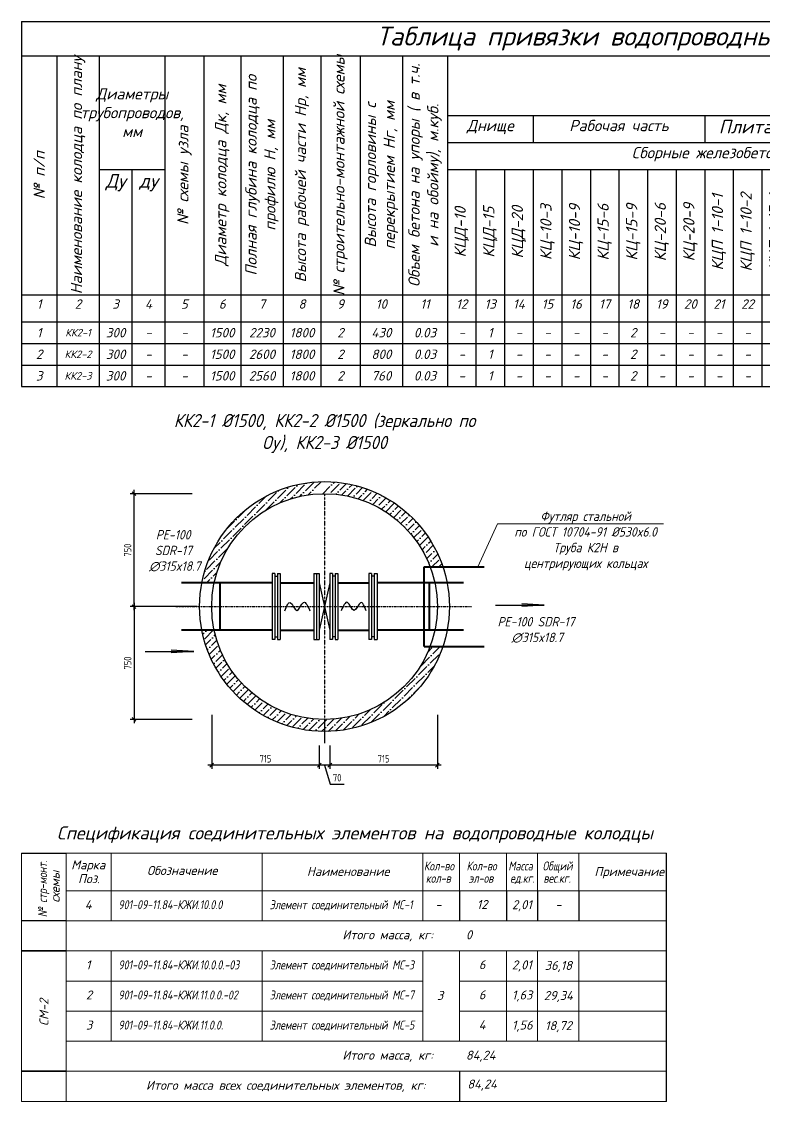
# Model space of a CAD drawing. Header units: millimetres. Extents: x 41097286 to 44249727, y 21258419 to 22595975.
# Drawn here: x 42540555 to 42639305, y 21994746 to 22138246 of the extents above; entities that cross this region are included whole.
import ezdxf
from ezdxf import colors
from ezdxf.entities.mleader import LeaderData, LeaderLine
from ezdxf.enums import TextEntityAlignment as Align
from ezdxf.math import Vec2, Vec3

# ---------------------------------------------------------------- set-up
doc = ezdxf.new("R2010")
doc.units = ezdxf.units.MM
doc.linetypes.add('ACAD_ISO10W100', pattern=[18.5, 12, -3, 0.5, -3])
doc.layers.add('ВК_К1_текст', color=34, linetype='Continuous')
doc.layers.add('Вода', color=130, linetype='Continuous', lineweight=30)
doc.layers.add('проф-всп', color=250, linetype='Continuous', lineweight=18)
doc.styles.add('GOST 2.304', font='GOST_0.TTF')
doc.styles.add('note', font='isocpeur.ttf', dxfattribs={"width": 0.9, "oblique": 15})
doc.styles.get("Standard").update_dxf_attribs({"font": 'isocpeui.ttf'})
doc.dimstyles.new('SPDS', dxfattribs={"dimscale": 100, "dimtxt": 2, "dimasz": 1, "dimexe": 1, "dimexo": 0.625, "dimgap": 0.7, "dimtad": 1, "dimdec": 0, "dimrnd": 0.001, "dimtxsty": 'GOST 2.304', "dimblk": 'OBLIQUE', "dimcen": 1.5, "dimdle": 1, "dimadec": 0, "dimazin": 2, "dimtfac": 0.75, "dimtdec": 0, "dimtmove": 1, "dimatfit": 3, "dimldrblk": 'OBLIQUE', "dimfxl": 1.25, "dimtolj": 1, "dimarcsym": 0})
pattern_1 = [(45, (-795789138.14, -418820902.74), (336.75960454, 1234.78521665), [1587.5, -317.5, 0, -317.5])]

# ---------------------------------------------------------------- blocks, each defined once
blk = doc.blocks.new('_Oblique')
at = {"color": 0, "linetype": 'ByBlock', "lineweight": -2}
blk.add_line((-0.5, -0.5), (0.5, 0.5), dxfattribs=at)
blk = doc.blocks.new('*D79')
at = {"color": 0, "lineweight": -2, "transparency": 16777216}
for p, q in [((42563239, 22075508), (42555002, 22075508)), ((42555502, 22060008), (42555502, 22076008)), ((42563914, 22060508), (42555002, 22060508))]:
    blk.add_line(p, q, dxfattribs=at)
at = {"layer": 'Defpoints', "color": 0, "transparency": 16777216}
for p in [(42555502, 22075508), (42563552, 22075508), (42564227, 22060508)]:
    blk.add_point(p, dxfattribs=at)
at = {"color": 0, "lineweight": -2, "transparency": 16777216, "xscale": 500.0000000000001, "yscale": 500.0000000000001, "zscale": 500.0000000000001}
for p, rotation in [((42555502, 22075508), 90), ((42555502, 22060508), 270)]:
    blk.add_blockref('_Oblique', p, dxfattribs=dict(at, rotation=rotation))
at = {"color": 0, "lineweight": 5, "transparency": 16777216, "insert": (42554652, 22068008), "char_height": 1000, "attachment_point": 5, "rotation": 90, "style": 'GOST 2.304'}
blk.add_mtext('\\A1;750', dxfattribs=at)
blk = doc.blocks.new('*D74')
at = {"color": 0, "lineweight": -2, "transparency": 16777216}
for p, q in [((42563914, 22060508), (42555002, 22060508)), ((42555502, 22061008), (42555502, 22045008)), ((42563239, 22045508), (42555002, 22045508))]:
    blk.add_line(p, q, dxfattribs=at)
at = {"layer": 'Defpoints', "color": 0, "transparency": 16777216}
for p in [(42564227, 22060508), (42555502, 22045508), (42563552, 22045508)]:
    blk.add_point(p, dxfattribs=at)
at = {"color": 0, "lineweight": -2, "transparency": 16777216, "xscale": 500.0000000000001, "yscale": 500.0000000000001, "zscale": 500.0000000000001}
for p, rotation in [((42555502, 22060508), 90), ((42555502, 22045508), 270)]:
    blk.add_blockref('_Oblique', p, dxfattribs=dict(at, rotation=rotation))
at = {"color": 0, "lineweight": 5, "transparency": 16777216, "insert": (42554652, 22053008), "char_height": 1000, "attachment_point": 5, "rotation": 90, "style": 'GOST 2.304'}
blk.add_mtext('\\A1;750', dxfattribs=at)
blk = doc.blocks.new('_None')
blk = doc.blocks.new('*D76')
at = {"color": 0, "lineweight": -2, "transparency": 16777216}
for p, q in [((42595827, 22046128), (42595827, 22038934)), ((42581527, 22042048), (42581527, 22038934)), ((42596327, 22039434), (42581027, 22039434))]:
    blk.add_line(p, q, dxfattribs=at)
at = {"layer": 'Defpoints', "color": 0, "transparency": 16777216}
for p in [(42595827, 22046441), (42581527, 22042361), (42581527, 22039434)]:
    blk.add_point(p, dxfattribs=at)
at = {"color": 0, "lineweight": -2, "transparency": 16777216, "xscale": 500.0000000000001, "yscale": 500.0000000000001, "zscale": 500.0000000000001, "rotation": 180}
blk.add_blockref('_Oblique', (42581527, 22039434), dxfattribs=at)
at = {"color": 0, "lineweight": -2, "transparency": 16777216, "xscale": 500.0000000000001, "yscale": 500.0000000000001, "zscale": 500.0000000000001}
blk.add_blockref('_Oblique', (42595827, 22039434), dxfattribs=at)
at = {"color": 0, "lineweight": 5, "transparency": 16777216, "insert": (42588677, 22040284), "char_height": 1000, "attachment_point": 5, "style": 'GOST 2.304'}
blk.add_mtext('\\A1;715', dxfattribs=at)
blk = doc.blocks.new('*D77')
at = {"color": 0, "lineweight": -2, "transparency": 16777216}
for p, q in [((42580127, 22042048), (42580127, 22038934)), ((42581527, 22042048), (42581527, 22038934)), ((42582027, 22039434), (42579627, 22039434)), ((42580827, 22039434), (42581584, 22036909)), ((42581584, 22036909), (42583428, 22036909))]:
    blk.add_line(p, q, dxfattribs=at)
at = {"layer": 'Defpoints', "color": 0, "transparency": 16777216}
for p in [(42580127, 22042361), (42581527, 22042361), (42580127, 22039434)]:
    blk.add_point(p, dxfattribs=at)
at = {"color": 0, "lineweight": -2, "transparency": 16777216, "xscale": 500.0000000000001, "yscale": 500.0000000000001, "zscale": 500.0000000000001, "rotation": 180}
blk.add_blockref('_Oblique', (42580127, 22039434), dxfattribs=at)
at = {"color": 0, "lineweight": -2, "transparency": 16777216, "xscale": 500.0000000000001, "yscale": 500.0000000000001, "zscale": 500.0000000000001}
blk.add_blockref('_Oblique', (42581527, 22039434), dxfattribs=at)
at = {"color": 0, "lineweight": 5, "transparency": 16777216, "insert": (42582506, 22037759), "char_height": 1000, "attachment_point": 5, "style": 'GOST 2.304'}
blk.add_mtext('\\A1;70', dxfattribs=at)
blk = doc.blocks.new('*D78')
at = {"color": 0, "lineweight": -2, "transparency": 16777216}
for p, q in [((42565827, 22046128), (42565827, 22038934)), ((42580127, 22042048), (42580127, 22038934)), ((42580627, 22039434), (42565327, 22039434))]:
    blk.add_line(p, q, dxfattribs=at)
at = {"layer": 'Defpoints', "color": 0, "transparency": 16777216}
for p in [(42565827, 22046441), (42580127, 22042361), (42565827, 22039434)]:
    blk.add_point(p, dxfattribs=at)
at = {"color": 0, "lineweight": -2, "transparency": 16777216, "xscale": 500.0000000000001, "yscale": 500.0000000000001, "zscale": 500.0000000000001, "rotation": 180}
blk.add_blockref('_Oblique', (42565827, 22039434), dxfattribs=at)
at = {"color": 0, "lineweight": -2, "transparency": 16777216, "xscale": 500.0000000000001, "yscale": 500.0000000000001, "zscale": 500.0000000000001}
blk.add_blockref('_Oblique', (42580127, 22039434), dxfattribs=at)
at = {"color": 0, "lineweight": 5, "transparency": 16777216, "insert": (42572977, 22040284), "char_height": 1000, "attachment_point": 5, "style": 'GOST 2.304'}
blk.add_mtext('\\A1;715', dxfattribs=at)
blk = doc.blocks.new('*T81')
at = {"color": 0, "linetype": 'ByBlock', "lineweight": -2, "transparency": 16777216}
for p, q in [((0, 0), (197500, 0)), ((0, 0), (0, -48509)), ((197500, 0), (197500, -48509)), ((0, -4533), (197500, -4533)), ((4679, -4533), (4679, -48509)), ((10329, -4533), (10329, -48509)), ((19060, -4533), (19060, -48509)), ((24222, -4533), (24222, -48509)), ((29130, -4533), (29130, -48509)), ((34782, -4533), (34782, -48509)), ((39781, -4533), (39781, -48509)), ((45005, -4533), (45005, -48509)), ((50655, -4533), (50655, -48509)), ((56605, -4533), (56605, -48509)), ((182052, -4533), (182052, -48509)), ((56605, -12463), (182052, -12463)), ((68007, -12463), (68007, -16063)), ((90811, -12463), (90811, -16063)), ((113615, -12463), (113615, -16063)), ((163024, -12463), (163024, -48509)), ((168674, -12463), (168674, -48509)), ((172374, -12463), (172374, -48509)), ((178052, -12463), (178052, -48509)), ((56605, -16063), (172374, -16063)), ((10329, -19663), (19060, -19663)), ((14671, -19663), (14671, -48509)), ((56605, -19663), (163024, -19663)), ((60406, -19663), (60406, -48509)), ((64207, -19663), (64207, -48509)), ((68007, -19663), (68007, -48509)), ((71808, -19663), (71808, -48509)), ((75609, -19663), (75609, -48509)), ((79409, -19663), (79409, -48509)), ((83210, -19663), (83210, -48509)), ((87011, -19663), (87011, -48509)), ((90811, -19663), (90811, -48509)), ((94612, -19663), (94612, -48509)), ((98413, -19663), (98413, -48509)), ((102213, -19663), (102213, -48509)), ((106014, -19663), (106014, -48509)), ((109815, -19663), (109815, -48509)), ((113615, -19663), (113615, -48509)), ((117416, -19663), (117416, -48509)), ((121217, -19663), (121217, -48509)), ((125017, -19663), (125017, -48509)), ((128818, -19663), (128818, -48509)), ((132619, -19663), (132619, -48509)), ((136419, -19663), (136419, -48509)), ((140220, -19663), (140220, -48509)), ((144021, -19663), (144021, -48509)), ((147821, -19663), (147821, -48509)), ((151622, -19663), (151622, -48509)), ((155423, -19663), (155423, -48509)), ((159223, -19663), (159223, -48509)), ((0, -36309), (197500, -36309)), ((0, -39909), (197500, -39909)), ((0, -42776), (197500, -42776)), ((0, -45642), (197500, -45642)), ((0, -48509), (197500, -48509))]:
    blk.add_line(p, q, dxfattribs=at)
at = {"color": 0, "transparency": 16777216}
for s, insert, char_height, width, attachment_point in [('Таблица привязки водопроводных колодцев по ТПР 901-09-11.84', (98750, -2267), 2500, 196300, 5), ('Расход материалов', (119329, -8498), 1500, 124246.9, 5), ('Диаметры трубопроводов, мм', (14695, -12098), 1500, 7531.1, 5), ('Днище', (62306, -13063), 1500, 10201.97, 2), ('Рабочая часть', (79409, -13063), 1500, 21603.95, 2), ('Плита покрытия', (102213, -13063), 1800, 21603.95, 2), ('Горловина', (138320, -13063), 1800, 48208.55, 2), ('Сборные железобетонные элементы, серия 3.900-3, выпуск 7', (109815, -16663), 1500, 105218.41, 2), ('Примечания', (189776, -20421), 1800, 14247.67, 5), ('Ду', (12500, -20263), 1800, 3141.53, 2), ('ду', (16865, -20263), 1800, 3189.57, 2), ('1', (2340, -36909), 1250, 3479.05, 2), ('2', (7504, -36909), 1250, 4450, 2), ('3', (12500, -36909), 1250, 3141.53, 2), ('4', (16865, -36909), 1250, 3189.57, 2), ('5', (21641, -36909), 1250, 3961.84, 2), ('6', (26676, -36909), 1250, 3707.68, 2), ('7', (31956, -36909), 1250, 4452.25, 2), ('8', (37281, -36909), 1250, 3798.95, 2), ('9', (42393, -36909), 1250, 4024.56, 2), ('10', (47830, -36909), 1250, 4450, 2), ('11', (53630, -36909), 1250, 4750, 2), ('12', (58506, -36909), 1250, 2600.66, 2), ('13', (62306, -36909), 1250, 2600.66, 2), ('14', (66107, -36909), 1250, 2600.66, 2), ('15', (69908, -36909), 1250, 2600.66, 2), ('16', (73708, -36909), 1250, 2600.66, 2), ('17', (77509, -36909), 1250, 2600.66, 2), ('18', (81310, -36909), 1250, 2600.66, 2), ('19', (85110, -36909), 1250, 2600.66, 2), ('20', (88911, -36909), 1250, 2600.66, 2), ('21', (92712, -36909), 1250, 2600.66, 2), ('22', (96512, -36909), 1250, 2600.66, 2), ('23', (100313, -36909), 1250, 2600.66, 2), ('24', (104114, -36909), 1250, 2600.66, 2), ('25', (107914, -36909), 1250, 2600.66, 2), ('26', (111715, -36909), 1250, 2600.66, 2), ('27', (115516, -36909), 1250, 2600.66, 2), ('28', (119316, -36909), 1250, 2600.66, 2), ('29', (123117, -36909), 1250, 2600.66, 2), ('30', (126918, -36909), 1250, 2600.66, 2), ('31', (130718, -36909), 1250, 2600.66, 2), ('32', (134519, -36909), 1250, 2600.66, 2), ('33', (138320, -36909), 1250, 2600.66, 2), ('34', (142120, -36909), 1250, 2600.66, 2), ('35', (145921, -36909), 1250, 2600.66, 2), ('36', (149722, -36909), 1250, 2600.66, 2), ('37', (153522, -36909), 1250, 2600.66, 2), ('38', (157323, -36909), 1250, 2600.66, 2), ('39', (161124, -36909), 1250, 2600.66, 2), ('40', (165849, -36909), 1250, 4450, 2), ('41', (170524, -36909), 1250, 2500, 2), ('42', (175213, -36909), 1250, 4477.83, 2), ('43', (180052, -36909), 1250, 2800.66, 2), ('45', (189776, -36909), 1250, 14247.67, 2), ('1', (2340, -41342), 1250, 3479.05, 5), ('КК2-1', (7504, -41342), 1000, 4450, 5), ('300', (12500, -41342), 1250, 3141.53, 5), ('-', (16865, -41342), 1250, 3189.57, 5), ('-', (21641, -41342), 1250, 3961.84, 5), ('1500', (26676, -41342), 1250, 3707.68, 5), ('2230', (31956, -41342), 1250, 4452.25, 5), ('1800', (37281, -41342), 1250, 3798.95, 5), ('2', (42393, -41342), 1250, 4024.56, 5), ('430', (47830, -41342), 1250, 4450, 5), ('0.03', (53630, -41342), 1250, 4750, 5), ('-', (58506, -41342), 1250, 2600.66, 5), ('1', (62306, -41342), 1250, 2600.66, 5), ('-', (66107, -41342), 1250, 2600.66, 5), ('-', (69908, -41342), 1250, 2600.66, 5), ('-', (73708, -41342), 1250, 2600.66, 5), ('-', (77509, -41342), 1250, 2600.66, 5), ('2', (81310, -41342), 1250, 2600.66, 5), ('-', (85110, -41342), 1250, 2600.66, 5), ('-', (88911, -41342), 1250, 2600.66, 5), ('-', (92712, -41342), 1250, 2600.66, 5), ('-', (96512, -41342), 1250, 2600.66, 5), ('1', (100313, -41342), 1250, 2600.66, 5), ('-', (104114, -41342), 1250, 2600.66, 5), ('-', (107914, -41342), 1250, 2600.66, 5), ('-', (111715, -41342), 1250, 2600.66, 5), ('3', (115516, -41342), 1250, 2600.66, 5), ('-', (119316, -41342), 1250, 2600.66, 5), ('-', (123117, -41342), 1250, 2600.66, 5), ('-', (126918, -41342), 1250, 2600.66, 5), ('-', (130718, -41342), 1250, 2600.66, 5), ('-', (134519, -41342), 1250, 2600.66, 5), ('-', (138320, -41342), 1250, 2600.66, 5), ('-', (142120, -41342), 1250, 2600.66, 5), ('-', (145921, -41342), 1250, 2600.66, 5), ('-', (149722, -41342), 1250, 2600.66, 5), ('-', (153522, -41342), 1250, 2600.66, 5), ('-', (157323, -41342), 1250, 2600.66, 5), ('-', (161124, -41342), 1250, 2600.66, 5), ('-', (165849, -41342), 1250, 4450, 5), ('Л', (170524, -41342), 1250, 2500, 5), ('+', (175213, -41342), 1250, 4477.83, 5), ('+', (180052, -41342), 1250, 2800.66, 5), ('2', (2340, -44209), 1250, 3479.05, 5), ('КК2-2', (7504, -44209), 1000, 4450, 5), ('300', (12500, -44209), 1250, 3141.53, 5), ('-', (16865, -44209), 1250, 3189.57, 5), ('-', (21641, -44209), 1250, 3961.84, 5), ('1500', (26676, -44209), 1250, 3707.68, 5), ('2600', (31956, -44209), 1250, 4452.25, 5), ('1800', (37281, -44209), 1250, 3798.95, 5), ('2', (42393, -44209), 1250, 4024.56, 5), ('800', (47830, -44209), 1250, 4450, 5), ('0.03', (53630, -44209), 1250, 4750, 5), ('-', (58506, -44209), 1250, 2600.66, 5), ('1', (62306, -44209), 1250, 2600.66, 5), ('-', (66107, -44209), 1250, 2600.66, 5), ('-', (69908, -44209), 1250, 2600.66, 5), ('-', (73708, -44209), 1250, 2600.66, 5), ('-', (77509, -44209), 1250, 2600.66, 5), ('2', (81310, -44209), 1250, 2600.66, 5), ('-', (85110, -44209), 1250, 2600.66, 5), ('-', (88911, -44209), 1250, 2600.66, 5), ('-', (92712, -44209), 1250, 2600.66, 5), ('-', (96512, -44209), 1250, 2600.66, 5), ('1', (100313, -44209), 1250, 2600.66, 5), ('-', (104114, -44209), 1250, 2600.66, 5), ('-', (107914, -44209), 1250, 2600.66, 5), ('-', (111715, -44209), 1250, 2600.66, 5), ('4', (115516, -44209), 1250, 2600.66, 5), ('-', (119316, -44209), 1250, 2600.66, 5), ('-', (123117, -44209), 1250, 2600.66, 5), ('1', (126918, -44209), 1250, 2600.66, 5), ('-', (130718, -44209), 1250, 2600.66, 5), ('-', (134519, -44209), 1250, 2600.66, 5), ('-', (138320, -44209), 1250, 2600.66, 5), ('-', (142120, -44209), 1250, 2600.66, 5), ('-', (145921, -44209), 1250, 2600.66, 5), ('-', (149722, -44209), 1250, 2600.66, 5), ('-', (153522, -44209), 1250, 2600.66, 5), ('-', (157323, -44209), 1250, 2600.66, 5), ('-', (161124, -44209), 1250, 2600.66, 5), ('-', (165849, -44209), 1250, 4450, 5), ('Л', (170524, -44209), 1250, 2500, 5), ('+', (175213, -44209), 1250, 4477.83, 5), ('+', (180052, -44209), 1250, 2800.66, 5), ('3', (2340, -47076), 1250, 3479.05, 5), ('КК2-3', (7504, -47076), 1000, 4450, 5), ('300', (12500, -47076), 1250, 3141.53, 5), ('-', (16865, -47076), 1250, 3189.57, 5), ('-', (21641, -47076), 1250, 3961.84, 5), ('1500', (26676, -47076), 1250, 3707.68, 5), ('2560', (31956, -47076), 1250, 4452.25, 5), ('1800', (37281, -47076), 1250, 3798.95, 5), ('2', (42393, -47076), 1250, 4024.56, 5), ('760', (47830, -47076), 1250, 4450, 5), ('0.03', (53630, -47076), 1250, 4750, 5), ('-', (58506, -47076), 1250, 2600.66, 5), ('1', (62306, -47076), 1250, 2600.66, 5), ('-', (66107, -47076), 1250, 2600.66, 5), ('-', (69908, -47076), 1250, 2600.66, 5), ('-', (73708, -47076), 1250, 2600.66, 5), ('-', (77509, -47076), 1250, 2600.66, 5), ('2', (81310, -47076), 1250, 2600.66, 5), ('-', (85110, -47076), 1250, 2600.66, 5), ('-', (88911, -47076), 1250, 2600.66, 5), ('-', (92712, -47076), 1250, 2600.66, 5), ('-', (96512, -47076), 1250, 2600.66, 5), ('1', (100313, -47076), 1250, 2600.66, 5), ('-', (104114, -47076), 1250, 2600.66, 5), ('-', (107914, -47076), 1250, 2600.66, 5), ('-', (111715, -47076), 1250, 2600.66, 5), ('3', (115516, -47076), 1250, 2600.66, 5), ('-', (119316, -47076), 1250, 2600.66, 5), ('-', (123117, -47076), 1250, 2600.66, 5), ('1', (126918, -47076), 1250, 2600.66, 5), ('-', (130718, -47076), 1250, 2600.66, 5), ('-', (134519, -47076), 1250, 2600.66, 5), ('-', (138320, -47076), 1250, 2600.66, 5), ('-', (142120, -47076), 1250, 2600.66, 5), ('-', (145921, -47076), 1250, 2600.66, 5), ('-', (149722, -47076), 1250, 2600.66, 5), ('-', (153522, -47076), 1250, 2600.66, 5), ('-', (157323, -47076), 1250, 2600.66, 5), ('-', (161124, -47076), 1250, 2600.66, 5), ('-', (165849, -47076), 1250, 4450, 5), ('Л', (170524, -47076), 1250, 2500, 5), ('+', (175213, -47076), 1250, 4477.83, 5), ('+', (180052, -47076), 1250, 2800.66, 5)]:
    blk.add_mtext(s, dxfattribs=dict(at, insert=insert, char_height=char_height, width=width, attachment_point=attachment_point))
at = {"color": 0, "transparency": 16777216, "char_height": 1500, "rotation": 90}
for s, insert, width, attachment_point in [('№ строительно-монтажной схемы', (42393, -20421), 30575.77, 5), ('Наименование колодца по плану', (7504, -20421), 30575.77, 5), ('Объем бетона на упоры ( в т.ч. и на обойму), м.куб.', (53630, -20421), 30575.77, 5), ('Полная глубина колодца по профилю Н, мм', (31956, -20421), 30575.77, 5), ('Высота рабочей части Нр, мм', (37281, -20421), 30575.77, 5), ('Диаметр колодца Дк, мм', (26676, -20421), 30575.77, 5), ('Высота горловины с перекрытием Hг, мм', (47830, -20421), 30575.77, 5), ('Гидроизоляция', (179077, -20133), 22646.32, 2), ('№ схемы узла', (21641, -20421), 30575.77, 5), ('Скобы ходовые/стремянка', (172988, -22636), 22646.32, 2), ('№ п/п', (2340, -20421), 30575.77, 5), ('Кирпичная кладка, ряды', (163624, -25709), 19046.32, 2), ('Тип люка', (169773, -20917), 19046.32, 2), ('КЦП 1-10-1', (92712, -27986), 15446.32, 5), ('КЦП 1-10-2', (96512, -27986), 15446.32, 5), ('КЦП 1-15-1', (100313, -27986), 15446.32, 5), ('КЦП 1-20-1', (107914, -27986), 15446.32, 5), ('КЦП 1-20-2', (111715, -27986), 15446.32, 5), ('КЦД-15', (62306, -27986), 15446.32, 5), ('КЦД-20', (66107, -27986), 15446.32, 5), ('КЦ-10-3', (69908, -27986), 15446.32, 5), ('КЦ-10-9', (73708, -27986), 15446.32, 5), ('КЦ-15-6', (77509, -27986), 15446.32, 5), ('КЦ-15-9', (81310, -27986), 15446.32, 5), ('КЦ-20-6', (85110, -27986), 15446.32, 5), ('КЦ-20-9', (88911, -27986), 15446.32, 5), ('КЦП 1-152', (104114, -27986), 15446.32, 5), ('КЦ-10-3', (138320, -27986), 15446.32, 5), ('КЦ-10-6', (142120, -27986), 15446.32, 5), ('КЦ-10-9', (145921, -27986), 15446.32, 5), ('КЦД-10', (58506, -27986), 15446.32, 5), ('КЦО-1', (115516, -27986), 15446.32, 5), ('КЦО-2', (119316, -27986), 15446.32, 5), ('КЦО-4', (123117, -27986), 15446.32, 5), ('КЦ-7-3', (126918, -27986), 15446.32, 5), ('КЦ-7-6', (130718, -27986), 15446.32, 5), ('КЦ-7-9', (134519, -27986), 15446.32, 5), ('КЦО-1', (149722, -27986), 15446.32, 5), ('КЦО-3', (153522, -27986), 15446.32, 5), ('КЦ-7-3', (157323, -27986), 15446.32, 5), ('КЦ-7-9', (161124, -27986), 15446.32, 5)]:
    blk.add_mtext(s, dxfattribs=dict(at, insert=insert, width=width, attachment_point=attachment_point))

msp = doc.modelspace()

# ---------------------------------------------------------------- hatches: boundary and pattern name
at = {"transparency": 33554534}
h = msp.add_hatch(dxfattribs=at)
h.set_pattern_fill('ANSI36', color=256, scale=200)
h.set_pattern_definition(pattern_1)
edge = h.paths.add_edge_path()
edge.add_line((42594859.216, 22065807.921), (42596557.937, 22065807.921))
edge.add_arc((42580826.791, 22060507.824), 16600, 18.61956661, 169.0614819)
edge.add_line((42564528.39, 22063657.766), (42566161.259, 22063657.772))
edge.add_arc((42580826.791, 22060507.824), 15000, 20.69172905, 167.87785061, ccw=False)
h = msp.add_hatch()
h.set_pattern_fill('ANSI31', color=256, scale=1.333333)
h.set_pattern_definition([(45, (40823252.69546, 15824853.24535), (-0.1178511301978, 0.1178511301978), [])])
h.paths.add_polyline_path([(42610043.406, 22060691.925), (42607035.997, 22060691.925), (42607035.997, 22060511.786)])
h.paths.add_polyline_path([(42607035.997, 22060872.064), (42607035.997, 22060691.925), (42610043.406, 22060691.925)])
h = msp.add_hatch(dxfattribs=at)
h.set_pattern_fill('ANSI36', color=256, scale=200)
h.set_pattern_definition(pattern_1)
edge = h.paths.add_edge_path()
edge.add_line((42596557.947, 22055207.755), (42594859.227, 22055207.755))
edge.add_arc((42580826.791, 22060507.824), 15000, 192.12261917, 339.30838828, ccw=False)
edge.add_line((42566161.284, 22057357.755), (42564528.414, 22057357.755))
edge.add_arc((42580826.791, 22060507.824), 16600, 190.93896234, 341.38053806)
h = msp.add_hatch()
h.set_pattern_fill('ANSI31', color=256, scale=1.333333)
h.set_pattern_definition([(45, (40776653.1798, 15818678.23636), (-0.1178511301978, 0.1178511301978), [])])
h.paths.add_polyline_path([(42563443.89, 22054516.916), (42560436.482, 22054516.916), (42560436.482, 22054336.777)])
h.paths.add_polyline_path([(42560436.482, 22054697.055), (42560436.482, 22054516.916), (42563443.89, 22054516.916)])

# ---------------------------------------------------------------- linework, layer by layer
at = {"color": 1, "linetype": 'ACAD_ISO10W100', "ltscale": 0.02}
for p, q in [((42580826.791, 22075507.824), (42580826.791, 22045507.824)), ((42561026.61, 22060507.824), (42600355.732, 22060507.824))]:
    msp.add_line(p, q, dxfattribs=at)
at = {"lineweight": 30}
for p, q in [((42574206.791, 22064892.443), (42573846.791, 22064892.443)), ((42573846.791, 22064892.443), (42573846.791, 22056123.204)), ((42574206.791, 22064892.443), (42574206.791, 22056123.204)), ((42574566.791, 22064892.443), (42574926.791, 22064892.443)), ((42574566.791, 22064892.443), (42574566.791, 22056123.204)), ((42574926.791, 22064892.443), (42574926.791, 22056123.204)), ((42579406.791, 22064892.443), (42579766.791, 22064892.443)), ((42579406.791, 22064892.443), (42579406.791, 22056123.204)), ((42579766.791, 22064892.443), (42580126.791, 22064892.443)), ((42579766.791, 22064892.443), (42579766.791, 22056123.204)), ((42579766.791, 22064892.443), (42579766.791, 22056123.204)), ((42580126.791, 22064892.443), (42580126.791, 22056123.204)), ((42581886.791, 22064892.443), (42581526.791, 22064892.443)), ((42581526.791, 22064892.443), (42581526.791, 22056123.204)), ((42581886.791, 22064892.443), (42581886.791, 22056123.204)), ((42582246.791, 22064892.443), (42582606.791, 22064892.443)), ((42582246.791, 22064892.443), (42582246.791, 22056123.204)), ((42582606.791, 22064892.443), (42582606.791, 22056123.204)), ((42587086.791, 22064892.443), (42586726.791, 22064892.443)), ((42586726.791, 22064892.443), (42586726.791, 22056123.204)), ((42587086.791, 22064892.443), (42587086.791, 22056123.204)), ((42587446.791, 22064892.443), (42587806.791, 22064892.443)), ((42587446.791, 22064892.443), (42587446.791, 22056123.204)), ((42587806.791, 22064892.443), (42587806.791, 22056123.204)), ((42574206.791, 22064534.555), (42574566.791, 22064534.555)), ((42579406.791, 22064534.555), (42579406.791, 22062271.45)), ((42579766.791, 22064534.555), (42579766.791, 22062271.45)), ((42581526.791, 22063657.85), (42580126.791, 22057357.755)), ((42580126.791, 22063657.818), (42581526.791, 22057357.755)), ((42582246.791, 22064534.555), (42581886.791, 22064534.555)), ((42581886.791, 22064534.555), (42581886.791, 22062271.45)), ((42587446.791, 22064534.555), (42587086.791, 22064534.555)), ((42579406.791, 22058744.197), (42579406.791, 22056481.092)), ((42579766.791, 22058744.197), (42579766.791, 22056481.092)), ((42581886.791, 22058744.197), (42581886.791, 22056481.092)), ((42574206.791, 22056123.204), (42573846.791, 22056123.204)), ((42574206.791, 22056481.092), (42574566.791, 22056481.092)), ((42574566.791, 22056123.204), (42574926.791, 22056123.204)), ((42579406.791, 22056123.204), (42579766.791, 22056123.204)), ((42579766.791, 22056123.204), (42580126.791, 22056123.204)), ((42581886.791, 22056123.204), (42581526.791, 22056123.204)), ((42582246.791, 22056481.092), (42581886.791, 22056481.092)), ((42582246.791, 22056123.204), (42582606.791, 22056123.204)), ((42587086.791, 22056123.204), (42586726.791, 22056123.204)), ((42587446.791, 22056481.092), (42587086.791, 22056481.092)), ((42587446.791, 22056123.204), (42587806.791, 22056123.204))]:
    msp.add_line(p, q, dxfattribs=at)
at = {"lineweight": 40}
for p, q in [((42594075.391, 22065807.921), (42602071.624, 22065807.921)), ((42594075.396, 22055207.755), (42594075.396, 22065807.921)), ((42573846.791, 22063657.755), (42561818.408, 22063657.755)), ((42566926.791, 22063657.755), (42566926.791, 22057357.755)), ((42574926.791, 22063657.755), (42579406.791, 22063657.755)), ((42582606.791, 22063657.755), (42586726.791, 22063657.755)), ((42599283.707, 22063657.931), (42587806.791, 22063657.931)), ((42594726.791, 22063657.755), (42594726.791, 22057357.755)), ((42573846.791, 22057357.755), (42561792.667, 22057357.755)), ((42574926.791, 22057357.892), (42579406.791, 22057357.892)), ((42582606.791, 22057357.892), (42586726.791, 22057357.892)), ((42599283.707, 22057357.931), (42587806.791, 22057357.931)), ((42594075.396, 22055207.755), (42602071.629, 22055207.755))]:
    msp.add_line(p, q, dxfattribs=at)
for p, q in [((42603562.838, 22060691.925), (42610043.406, 22060691.925)), ((42610043.406, 22060691.925), (42607035.997, 22060872.064)), ((42610043.406, 22060691.925), (42607035.997, 22060511.786)), ((42563443.89, 22054516.916), (42560436.482, 22054697.055)), ((42556963.322, 22054516.916), (42563443.89, 22054516.916)), ((42563443.89, 22054516.916), (42560436.482, 22054336.777)), ((42580826.791, 22045507.824), (42580826.791, 22042360.672)), ((42540554.994, 22027746.03), (42546498.317, 22027746.03)), ((42626306.601, 21994746.03), (42626306.601, 22027746.03)), ((42598776.41, 22022746.03), (42598776.41, 22018746.03)), ((42605040.488, 22022746.03), (42605040.488, 22018746.03)), ((42609131.201, 22022746.03), (42609131.201, 22018746.03)), ((42614629.572, 22022746.03), (42614629.572, 22018746.03)), ((42546498.317, 22018746.03), (42540554.994, 22018746.03)), ((42540554.994, 22014746.03), (42546498.317, 22014746.03)), ((42546498.317, 22014746.03), (42540554.994, 22014746.03)), ((42540554.994, 21998746.03), (42546498.317, 21998746.03)), ((42540554.994, 21998746.03), (42546498.317, 21998746.03)), ((42546498.317, 21998746.03), (42540554.994, 21998746.03)), ((42598776.41, 21998746.03), (42598776.41, 21994746.03))]:
    msp.add_line(p, q)
for radius in [16600, 15000]:
    msp.add_circle((42580826.791, 22060507.824), radius)
for points in [[(42575537.63, 22059956.489), (42576295.377, 22061018.236), (42577162.492, 22059995.522), (42578037.416, 22061049.468), (42578873.289, 22059956.489)], [(42586379.263, 22059956.489), (42585621.515, 22061018.236), (42584754.401, 22059995.522), (42583879.476, 22061049.468), (42583043.603, 22059956.489)]]:
    msp.add_spline(points, degree=3)
at = {"layer": 'Вода', "color": 7, "linetype": 'Continuous', "lineweight": 0, "ltscale": 0.5}
for p, q in [((42540554.994, 21998746.03), (42540554.994, 22027746.03)), ((42546498.317, 21998746.03), (42546498.317, 22027746.03)), ((42546498.317, 22027746.03), (42626306.601, 22027746.03)), ((42552441.639, 22027746.03), (42552441.639, 22022746.03)), ((42565382.943, 22027746.03), (42572882.943, 22027746.03)), ((42572531.53, 22027746.03), (42572531.53, 22022746.03)), ((42572882.943, 22027746.03), (42597882.943, 22027746.03)), ((42593886.803, 22027746.03), (42593886.803, 22022746.03)), ((42598776.41, 22027746.03), (42598776.41, 22022746.03)), ((42605040.488, 22027746.03), (42605040.488, 22022746.03)), ((42609131.201, 22027746.03), (42609131.201, 22022746.03)), ((42614629.572, 22027746.03), (42614629.572, 22022746.03)), ((42552441.639, 22023746.03), (42552441.639, 22018746.03)), ((42572531.53, 22023746.03), (42572531.53, 22018746.03)), ((42593886.803, 22023746.03), (42593886.803, 22018746.03)), ((42546498.317, 22022746.03), (42626306.601, 22022746.03)), ((42546498.317, 22018746.03), (42626306.601, 22018746.03)), ((42546498.317, 22014746.03), (42613021.177, 22014746.03)), ((42546498.317, 22014746.03), (42613021.177, 22014746.03)), ((42552441.639, 22014746.03), (42552441.639, 22002746.03)), ((42572531.53, 22014746.03), (42572531.53, 22002746.03)), ((42593886.803, 22014746.03), (42593886.803, 22002746.03)), ((42598776.41, 22014746.03), (42626306.601, 22014746.03)), ((42598776.41, 22014746.03), (42598776.41, 22002746.03)), ((42605040.488, 22014746.03), (42605040.488, 22002746.03)), ((42609131.201, 22014746.03), (42609131.201, 22002746.03)), ((42614629.572, 22014746.03), (42614629.572, 22002746.03)), ((42546498.317, 22010746.03), (42593886.803, 22010746.03)), ((42598776.41, 22010746.03), (42613021.177, 22010746.03)), ((42598776.41, 22010746.03), (42626306.601, 22010746.03)), ((42546498.317, 22006746.03), (42593886.803, 22006746.03)), ((42598776.41, 22006746.03), (42626306.601, 22006746.03)), ((42546498.317, 22002746.03), (42626306.601, 22002746.03)), ((42540554.994, 21994746.53), (42540554.994, 21998746.03)), ((42546498.317, 21994746.03), (42546498.317, 21998746.03)), ((42546498.317, 21998746.03), (42626306.601, 21998746.03)), ((42546498.317, 21998746.03), (42626306.601, 21998746.03)), ((42540555.494, 21994746.03), (42626306.601, 21994746.03))]:
    msp.add_line(p, q, dxfattribs=at)
msp.add_arc((42540555.494, 21994746.53), 0.5, 180, 270, dxfattribs=at)

# ---------------------------------------------------------------- block references
msp.add_blockref('*T81', (42540554.995, 22138246.499))

# ---------------------------------------------------------------- texts
at = {"style": 'note'}
for s, insert, char_height, width, attachment_point in [('КК2-1 %%C1500, КК2-2 %%C1500 (зеркально по Оy), КК2-3 %%C1500', (42580826.791, 22083507.393), 1750, 42776.94054, 5), ('\\pi4096.1;PE-100\\P\\pi3983.6;SDR-17\\P\\pi3196.1;∅315x18.7', (42554304.629, 22070674.962), 1250, 12914.65502, 1), ('\\pi2168.9;PE-100 SDR-17\\P\\pi4025.1;∅315x18.7', (42601658.295, 22059116.547), 1250, 14572.65134, 1)]:
    msp.add_mtext(s, dxfattribs=dict(at, insert=insert, char_height=char_height, width=width, attachment_point=attachment_point))
at = {"layer": 'проф-всп', "ltscale": 100}
msp.add_text('Спецификация соединительных элементов на водопроводные колодцы', height=1750, dxfattribs=at).set_placement((42584867.732, 22031307.763), align=Align.TOP_CENTER)
at = {"layer": 'проф-всп', "ltscale": 100, "width": 0.8}
msp.add_text('№ стр-монт. ', height=1197, rotation=90, dxfattribs=at).set_placement((42543947.178, 22019223.947))
at = {"layer": 'проф-всп', "ltscale": 100}
for s, p in [('Марка', (42549415.112, 22026178.44)), ('Обозначение', (42561913.122, 22025434.169)), ('Наименование', (42583974.264, 22025310.884)), ('Поз.', (42549507.765, 22024343.991)), ('-', (42595966.878, 22020915.294)), ('3', (42596190.016, 22008833.335))]:
    msp.add_text(s, height=1197, dxfattribs=at).set_placement(p, align=Align.MIDDLE_CENTER)
at = {"layer": 'проф-всп', "ltscale": 100, "width": 0.8}
for s, p in [('Кол-во', (42594044.022, 22025438.729)), ('Кол-во', (42599704.868, 22025438.729)), ('Масса', (42605261.33, 22025438.729)), ('Общий', (42609816.524, 22025438.729)), ('кол-в', (42594292.893, 22023803.085)), ('эл-ов', (42599995.683, 22023803.085)), ('ед.кг.', (42605510.202, 22023803.085)), ('вес.кг.', (42609935.216, 22023803.085)), ('901-09-11.84-КЖИ.10.0.0', (42553416.484, 22020289.627)), ('Элемент соединительный МС-1', (42573528.054, 22020289.627)), ('901-09-11.84-КЖИ.10.0.0.-03', (42553416.484, 22012289.627)), ('Элемент соединительный МС-3', (42573528.054, 22012289.627)), ('901-09-11.84-КЖИ.11.0.0.-02', (42553416.484, 22008289.627)), ('Элемент соединительный МС-7', (42573528.054, 22008289.627)), ('901-09-11.84-КЖИ.11.0.0.', (42553416.484, 22004289.627)), ('Элемент соединительный МС-5', (42573528.054, 22004289.627))]:
    msp.add_text(s, height=1197, dxfattribs=at).set_placement(p)
at = {"layer": 'проф-всп', "ltscale": 100}
for s, p in [('Примечание', (42616710.139, 22024694.458)), ('4', (42548959.456, 22020289.627)), ('2,01', (42605743.038, 22020289.627)), ('Итого масса, кг:', (42583203.577, 22016289.627)), ('0', (42599624.331, 22016289.627)), ('1', (42549109.456, 22012289.627)), ('2,01', (42605743.038, 22012289.627)), ('2', (42549109.456, 22008289.627)), ('1,63', (42605743.038, 22008289.627)), ('3', (42549109.456, 22004289.627)), ('1,56', (42605743.038, 22004289.627)), ('Итого масса, кг:', (42583203.577, 22000289.627)), ('84,24', (42599624.331, 22000289.627)), ('Итого масса всех соединительных элементов, кг:', (42557094.495, 21996289.627))]:
    msp.add_text(s, height=1197, dxfattribs=at).set_placement(p)
for s, p in [('схемы', (42545611.475, 22021159.509)), ('СМ-2', (42544127.406, 22004765.359))]:
    msp.add_text(s, height=1197, rotation=90, dxfattribs=at).set_placement(p)
for s, p in [('12', (42601774.643, 22020915.294)), ('-', (42611919.654, 22020915.294)), ('6', (42601774.643, 22012915.294)), ('36,18', (42611919.654, 22012678.625)), ('6', (42601774.643, 22008915.294)), ('29,34', (42611919.654, 22008678.625)), ('4', (42601774.643, 22004915.294)), ('18,72', (42611919.654, 22004678.625)), ('84,24', (42601774.643, 21996915.294))]:
    msp.add_text(s, height=1197, dxfattribs=at).set_placement(p, align=Align.MIDDLE)

# ---------------------------------------------------------------- dimensions: what is measured, and where the dimension line sits
at = {"lineweight": 5}
for base, p2, picture, middle in [((42555502.381, 22075507.824), (42563551.625, 22075507.824), '*D79', (42554652.381, 22068007.824)), ((42555502.381, 22045507.824), (42563551.625, 22045507.824), '*D74', (42554652.381, 22053007.824))]:
    dim = msp.add_linear_dim(base=base, p1=(42564226.791, 22060507.824), p2=p2, angle=90, dimstyle='SPDS', override={"dimscale": 500, "dimlfac": 0.05}, dxfattribs=at)
    dim.commit()
    dim.dimension.update_dxf_attribs({"geometry": picture, "text_midpoint": middle})
for base, p1, p2, picture, middle in [((42565826.791, 22039434.363), (42580126.791, 22042360.672), (42565826.791, 22046440.738), '*D78', (42572976.791, 22040284.363)), ((42581526.791, 22039434.363), (42595826.791, 22046440.738), (42581526.791, 22042360.672), '*D76', (42588676.791, 22040284.363)), ((42580126.791, 22039434.363), (42581526.791, 22042360.672), (42580126.791, 22042360.672), '*D77', (42581934.291, 22037759.363))]:
    dim = msp.add_linear_dim(base=base, p1=p1, p2=p2, dimstyle='SPDS', override={"dimscale": 500, "dimlfac": 0.05}, dxfattribs=at)
    dim.commit()
    dim.dimension.update_dxf_attribs({"geometry": picture, "text_midpoint": middle})

# ---------------------------------------------------------------- leaders
at = {"layer": 'ВК_К1_текст', "color": 0, "linetype": 'Continuous', "lineweight": 5}
ml = msp.add_multileader_mtext('Standard', dxfattribs=at)
ml.set_content('Футляр стальной\\Pпо ГОСТ 10704-91 %%C530x6.0\\PТруба К2Н в\\Pцентрирующих кольцах', style='note')
ml.set_leader_properties(lineweight=15)
ml.set_arrow_properties(name='NONE')
ml.build(insert=Vec2(0, 0))
ml.multileader.update_dxf_attribs({"text_left_attachment_type": 6, "text_right_attachment_type": 6, "dogleg_length": 0.1, "arrow_head_size": 1250, "scale": 500})
ctx = ml.context
ctx.base_point, ctx.scale, ctx.char_height, ctx.arrow_head_size, ctx.landing_gap_size, ctx.plane_origin = Vec3(42604802.877, 22071513.561), 500, 1250, 1250, 1000, Vec3(42615238.906, 22047265.965)
ctx.left_attachment, ctx.right_attachment, ctx.text_align_type = 6, 6, 1
notes = []
notes.append((ctx, [(0, (1, 1, 0), (42603802.877, 22071513.561), (1, 0), 1000, [(0, [(42601191.373, 22065807.921)], 0, [])])]))
ctx.mtext.insert, ctx.mtext.alignment, ctx.mtext.flow_direction = Vec3(42615531.563, 22073138.561), 2, 5
for ctx, leaders in notes:
    for number, flags, end, landing, length, lines in leaders:
        leader = LeaderData()
        leader.index, (leader.has_last_leader_line, leader.has_dogleg_vector, leader.attachment_direction) = number, flags
        leader.last_leader_point, leader.dogleg_vector, leader.dogleg_length = Vec3(end), Vec3(landing), length
        for number, points, colour, breaks in lines:
            line = LeaderLine()
            line.index, line.vertices, line.color, line.breaks = number, Vec3.list(points), colors.encode_raw_color(colour), breaks
            leader.lines.append(line)
        ctx.leaders.append(leader)

doc.saveas('drawing.dxf')
